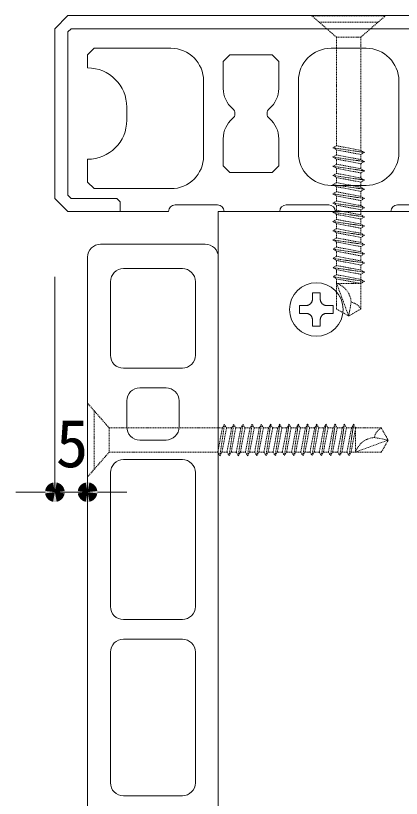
# Model space of a CAD drawing. Units: millimetres, scale not verified. Extents: x -4603 to 4686, y -14667 to 14758.
# Drawn here: x 4121.7 to 4180.7, y -7752.5 to -7632.6 of the extents above; entities that cross this region are included whole.
import ezdxf
from ezdxf.enums import TextEntityAlignment as Align

# ---------------------------------------------------------------- set-up
doc = ezdxf.new("R2010")
doc.units = ezdxf.units.MM
doc.header["$LTSCALE"] = 6.6
doc.linetypes.add('DASHED1', pattern=[1.8, 1.2, -0.6])
for name, color, linetype, lineweight in [('0-0_A-E01-仕上太線', 4, 'Continuous', 9), ('0-4_0', 7, 'Continuous', 9), ('0-6_A-D09-金物_鋼材', 1, 'Continuous', 9), ('1-0_0-A12-寸法_目地', 5, 'Continuous', 9), ('1-3_A-C05-見え掛り_細線', 1, 'Continuous', 9)]:
    doc.layers.add(name, color=color, linetype=linetype, lineweight=lineweight)
doc.styles.add('ＭＳ ゴシック', font='')
doc.styles.get('ＭＳ ゴシック').set_extended_font_data('MS Gothic')

# ---------------------------------------------------------------- blocks, each defined once
blk = doc.blocks.new('A$C74522BEF')
at = {"layer": '0-4_0', "linetype": 'DASHED1'}
for p, q in [((-92.5, -165), (-282.6, 0)), ((282.6, 0), (-282.6, 0)), ((92.5, -165), (282.6, 0)), ((225, -50), (-225, -50)), ((92.5, -165), (-92.5, -165)), ((-92.3, -996.1), (-92.3, -165)), ((92.7, -165), (92.7, -1031.3)), ((-92.2, -996.1), (-119.7, -1011.9)), ((120.3, -1047.2), (-119.7, -1011.9)), ((-119.7, -1011.9), (-92.2, -1027.8)), ((-92.2, -996.1), (92.8, -1031.3)), ((-92.2, -1066.6), (-119.7, -1082.5)), ((-92.2, -1027.8), (92.8, -1063.1)), ((-92.2, -1066.6), (-92.2, -1027.8)), ((-92.2, -1066.6), (92.8, -1101.9)), ((120.3, -1047.2), (92.8, -1031.3)), ((120.3, -1047.2), (92.8, -1063.1)), ((92.8, -1063.1), (92.8, -1101.9)), ((-119.7, -1082.5), (-92.2, -1098.4)), ((120.3, -1117.8), (-119.7, -1082.5)), ((-92.2, -1098.4), (92.8, -1133.6)), ((-92.2, -1137.2), (-92.2, -1098.4)), ((-92.2, -1137.2), (92.8, -1172.4)), ((120.3, -1117.8), (92.8, -1101.9)), ((120.3, -1117.8), (92.8, -1133.6)), ((92.8, -1133.6), (92.8, -1172.4)), ((120.3, -1188.3), (-119.7, -1153)), ((-92.2, -1207.7), (-92.2, -1168.9)), ((-92.2, -1168.9), (92.8, -1204.2)), ((120.3, -1188.3), (92.8, -1172.4)), ((120.3, -1188.3), (92.8, -1204.2)), ((-92.2, -1207.7), (-119.7, -1223.6)), ((-119.7, -1223.6), (-92.1, -1239.5)), ((120.3, -1258.9), (-119.7, -1223.6)), ((-92.2, -1207.7), (92.8, -1243)), ((-92.1, -1239.5), (92.8, -1274.8)), ((-92.1, -1278.3), (-92.1, -1239.5)), ((92.8, -1204.2), (92.8, -1243)), ((120.3, -1258.9), (92.8, -1243)), ((-92.1, -1278.3), (-119.7, -1294.2)), ((120.3, -1329.4), (-119.7, -1294.2)), ((-119.7, -1294.2), (-92.1, -1310)), ((-92.1, -1278.3), (92.8, -1313.5)), ((-92.1, -1348.8), (-92.1, -1310)), ((-92.1, -1310), (92.8, -1345.3)), ((120.3, -1258.9), (92.8, -1274.8)), ((92.8, -1274.8), (92.8, -1313.5)), ((120.3, -1329.4), (92.8, -1313.5)), ((-92.1, -1348.8), (-119.6, -1364.7)), ((120.4, -1400), (-119.6, -1364.7)), ((-119.6, -1364.7), (-92.1, -1380.6)), ((-92.1, -1348.8), (92.9, -1384.1)), ((120.3, -1329.4), (92.8, -1345.3)), ((92.8, -1345.3), (92.8, -1384.1)), ((-92.1, -1419.4), (-119.6, -1435.2)), ((120.4, -1470.5), (-119.6, -1435.2)), ((-119.6, -1435.2), (-92.1, -1451.1)), ((-92.1, -1419.4), (-92.1, -1380.6)), ((-92.1, -1380.6), (92.9, -1415.8)), ((-92.1, -1419.4), (92.9, -1454.7)), ((120.4, -1400), (92.9, -1384.1)), ((120.4, -1400), (92.9, -1415.8)), ((92.9, -1415.8), (92.9, -1454.7)), ((-92.1, -1489.9), (-119.6, -1505.8)), ((-92.1, -1451.1), (92.9, -1486.4)), ((-92.1, -1489.9), (-92.1, -1451.1)), ((-92.1, -1489.9), (92.9, -1525.2)), ((120.4, -1470.5), (92.9, -1454.7)), ((120.4, -1470.5), (92.9, -1486.4)), ((92.9, -1486.4), (92.9, -1525.2)), ((120.4, -1541.1), (-119.6, -1505.8)), ((-119.6, -1505.8), (-92.1, -1521.7)), ((-92.1, -1560.5), (-92.1, -1521.7)), ((-92.1, -1521.7), (92.9, -1557)), ((120.4, -1541.1), (92.9, -1525.2)), ((120.4, -1541.1), (92.9, -1557)), ((92.9, -1557), (92.9, -1595.8)), ((-92.1, -1560.5), (-119.6, -1576.4)), ((120.4, -1611.6), (-119.6, -1576.4)), ((-119.6, -1576.4), (-92.1, -1592.2)), ((-92.1, -1560.5), (92.9, -1595.8)), ((-92.1, -1631), (-92.1, -1592.2)), ((-92.1, -1592.2), (92.9, -1627.5)), ((120.4, -1611.6), (92.9, -1595.8)), ((120.4, -1611.6), (92.9, -1627.5)), ((-92.1, -1631), (-119.6, -1646.9)), ((-119.6, -1646.9), (-92.1, -1662.8)), ((120.4, -1682.2), (-119.6, -1646.9)), ((-92.1, -1631), (92.9, -1666.3)), ((-92.1, -1662.8), (92.9, -1698.1)), ((-92.1, -1701.6), (-92.1, -1662.8)), ((92.9, -1627.5), (92.9, -1666.3)), ((120.4, -1682.2), (92.9, -1666.3)), ((-92.1, -1701.6), (-119.6, -1717.5)), ((120.4, -1752.7), (-119.6, -1717.5)), ((-119.6, -1717.5), (-92, -1733.3)), ((-92.1, -1701.6), (92.9, -1736.9)), ((-92, -1733.3), (92.9, -1768.6)), ((-92, -1772.1), (-92, -1733.3)), ((120.4, -1682.2), (92.9, -1698.1)), ((92.9, -1698.1), (92.9, -1736.9)), ((120.4, -1752.7), (92.9, -1736.9)), ((-92, -1772.1), (-119.5, -1788)), ((120.4, -1823.3), (-119.5, -1788)), ((-119.5, -1788), (-92, -1803.9)), ((-92, -1772.1), (92.9, -1807.4)), ((120.4, -1752.7), (92.9, -1768.6)), ((92.9, -1768.6), (92.9, -1807.4)), ((-92, -1842.7), (-119.5, -1858.6)), ((-92, -1842.7), (-92, -1803.9)), ((-92, -1803.9), (92.9, -1839.2)), ((-92, -1842.7), (93, -1878)), ((120.4, -1823.3), (92.9, -1807.4)), ((120.4, -1823.3), (92.9, -1839.2)), ((92.9, -1839.2), (92.9, -1878)), ((-119.5, -1858.6), (-92, -1874.4)), ((120.5, -1893.9), (-119.5, -1858.6)), ((-92, -1913.3), (-119.5, -1929.1)), ((-92, -1874.4), (93, -1909.7)), ((-92, -1913.3), (-92, -1874.4)), ((-92, -1913.3), (93, -1948.5)), ((120.5, -1893.9), (93, -1878)), ((120.5, -1893.9), (93, -1909.7)), ((93, -1909.7), (93, -1948.5)), ((-119.5, -1929.1), (-92, -1945)), ((120.5, -1964.4), (-119.5, -1929.1)), ((-92, -1945), (93, -1980.3)), ((-92, -1983.8), (-92, -1945)), ((120.5, -1964.4), (93, -1948.5)), ((120.5, -1964.4), (93, -1980.3)), ((-92, -1983.8), (-119.5, -1999.7)), ((120.5, -2034.9), (-119.5, -1999.7)), ((-119.5, -1999.7), (-92, -2015.5)), ((-92, -1983.8), (93, -2019.1)), ((-92, -2015.5), (93, -2050.8)), ((-92, -2050), (-92, -2015.5)), ((93, -2050), (93, -1980.3)), ((120.5, -2034.9), (93, -2019.1)), ((120.5, -2034.9), (93, -2050.8)), ((-92, -2246.9), (-92, -2050)), ((93, -2050), (-92, -2050)), ((0, -2300), (-92, -2050)), ((93, -2246.3), (93, -2050)), ((0, -2300), (19.4, -2194.4)), ((-92, -2246.9), (0, -2300)), ((93, -2246.3), (0, -2300))]:
    blk.add_line(p, q, dxfattribs=at)
blk.add_lwpolyline([(-92.2, -1137.2), (-119.7, -1153), (-92.2, -1168.9)], dxfattribs=at)
for centre, radius, start, end in [((-141.5, -2203.4), 161.1, 3.19049, 72.11377), ((0, -2300), 107.4, 30.0074, 79.57974)]:
    blk.add_arc(centre, radius, start, end, dxfattribs=at)
blk = doc.blocks.new('_Dot')
at = {"layer": '0-4_0'}
blk.add_line((-25, 0), (-50, 0), dxfattribs=at)
for points in [[(0, 0), (-15.94, 19.26), (-13.4, 21.11)], [(0, 0), (-13.4, 21.11), (-10.64, 22.62)], [(0, 0), (-10.64, 22.62), (-7.73, 23.78)], [(0, 0), (-7.73, 23.78), (-4.68, 24.56)], [(0, 0), (-4.68, 24.56), (-1.57, 24.95)], [(0, 0), (-1.57, 24.95), (1.57, 24.95)], [(0, 0), (1.57, 24.95), (4.68, 24.56)], [(0, 0), (4.68, 24.56), (7.73, 23.78)], [(0, 0), (7.73, 23.78), (10.64, 22.62)], [(0, 0), (10.64, 22.62), (13.4, 21.11)], [(0, 0), (13.4, 21.11), (15.94, 19.26)], [(0, 0), (-25, 0), (-24.8, 3.13)], [(0, 0), (-24.8, -3.13), (-25, 0)], [(0, 0), (-24.8, 3.13), (-24.21, 6.22)], [(0, 0), (-24.21, -6.22), (-24.8, -3.13)], [(0, 0), (-24.21, 6.22), (-23.24, 9.2)], [(0, 0), (-23.24, -9.2), (-24.21, -6.22)], [(0, 0), (-23.24, 9.2), (-21.91, 12.04)], [(0, 0), (-21.91, -12.04), (-23.24, -9.2)], [(0, 0), (-21.91, 12.04), (-20.23, 14.69)], [(0, 0), (-20.23, -14.69), (-21.91, -12.04)], [(0, 0), (-20.23, 14.69), (-18.22, 17.11)], [(0, 0), (-18.22, -17.11), (-20.23, -14.69)], [(0, 0), (-18.22, 17.11), (-15.94, 19.26)], [(0, 0), (-15.94, -19.26), (-18.22, -17.11)], [(0, 0), (-13.4, -21.11), (-15.94, -19.26)], [(0, 0), (-10.64, -22.62), (-13.4, -21.11)], [(0, 0), (-7.73, -23.78), (-10.64, -22.62)], [(0, 0), (-4.68, -24.56), (-7.73, -23.78)], [(0, 0), (-1.57, -24.95), (-4.68, -24.56)], [(0, 0), (1.57, -24.95), (-1.57, -24.95)], [(0, 0), (15.94, 19.26), (18.22, 17.11)], [(0, 0), (18.22, 17.11), (20.23, 14.69)], [(0, 0), (20.23, 14.69), (21.91, 12.04)], [(0, 0), (21.91, 12.04), (23.24, 9.2)], [(0, 0), (23.24, 9.2), (24.21, 6.22)], [(0, 0), (24.21, 6.22), (24.8, 3.13)], [(0, 0), (24.8, 3.13), (25, 0)], [(0, 0), (4.68, -24.56), (1.57, -24.95)], [(0, 0), (7.73, -23.78), (4.68, -24.56)], [(0, 0), (10.64, -22.62), (7.73, -23.78)], [(0, 0), (13.4, -21.11), (10.64, -22.62)], [(0, 0), (15.94, -19.26), (13.4, -21.11)], [(0, 0), (18.22, -17.11), (15.94, -19.26)], [(0, 0), (20.23, -14.69), (18.22, -17.11)], [(0, 0), (21.91, -12.04), (20.23, -14.69)], [(0, 0), (23.24, -9.2), (21.91, -12.04)], [(0, 0), (24.21, -6.22), (23.24, -9.2)], [(0, 0), (24.8, -3.13), (24.21, -6.22)], [(0, 0), (25, 0), (24.8, -3.13)]]:
    blk.add_solid(points, dxfattribs=at)
blk = doc.blocks.new('A$C30022D72')
at = {"layer": '0-6_A-D09-金物_鋼材'}
for p, q in [((-113.9, 170.5), (-78.5, 189.4)), ((-78.5, 189.4), (-40, 201.1)), ((-40, 201.1), (0, 205)), ((0, 205), (40, 201.1)), ((40, 201.1), (78.5, 189.4)), ((78.5, 189.4), (113.9, 170.5)), ((-170.5, 113.9), (-145, 145)), ((-145, 145), (-113.9, 170.5)), ((-30, 128.1), (30, 128.1)), ((-30, 79.1), (-30, 128.1)), ((30, 128.1), (30, 79.1)), ((113.9, 170.5), (145, 145)), ((145, 145), (170.5, 113.9)), ((-201.1, 40), (-189.4, 78.5)), ((-189.4, 78.5), (-170.5, 113.9)), ((-34.7, 58.1), (-33.7, 60.3)), ((-33.7, 60.3), (-32.9, 62.5)), ((-32.9, 62.5), (-32.1, 64.8)), ((-32.1, 64.8), (-31.5, 67.1)), ((-31.5, 67.1), (-30.9, 69.5)), ((-30.9, 69.5), (-30.5, 71.9)), ((-30.5, 71.9), (-30.2, 74.3)), ((-30.2, 74.3), (-30.1, 76.7)), ((-30.1, 76.7), (-30, 79.1)), ((30, 79.1), (30.1, 76.7)), ((30.1, 76.7), (30.2, 74.3)), ((30.2, 74.3), (30.5, 71.9)), ((30.5, 71.9), (30.9, 69.5)), ((30.9, 69.5), (31.5, 67.1)), ((31.5, 67.1), (32.1, 64.8)), ((32.1, 64.8), (32.9, 62.5)), ((32.9, 62.5), (33.7, 60.3)), ((33.7, 60.3), (34.7, 58.1)), ((170.5, 113.9), (189.4, 78.5)), ((189.4, 78.5), (201.1, 40)), ((-205, 0), (-201.1, 40)), ((-201.1, -40), (-205, 0)), ((-128.1, 30), (-79.1, 30)), ((-128.1, -30), (-128.1, 30)), ((-79.1, 30), (-76.7, 30.1)), ((-76.7, 30.1), (-74.3, 30.2)), ((-74.3, 30.2), (-71.9, 30.5)), ((-71.9, 30.5), (-69.5, 30.9)), ((-69.5, 30.9), (-67.1, 31.5)), ((-67.1, 31.5), (-64.8, 32.1)), ((-64.8, 32.1), (-62.5, 32.9)), ((-62.5, 32.9), (-60.3, 33.7)), ((-60.3, 33.7), (-58.1, 34.7)), ((-58.1, 34.7), (-55.9, 35.8)), ((-55.9, 35.8), (-53.8, 37)), ((-53.8, 37), (-51.8, 38.3)), ((-51.8, 38.3), (-49.8, 39.7)), ((-49.8, 39.7), (-47.9, 41.1)), ((-47.9, 41.1), (-46.1, 42.7)), ((-46.1, 42.7), (-44.4, 44.4)), ((-44.4, 44.4), (-42.7, 46.1)), ((-42.7, 46.1), (-41.1, 47.9)), ((-41.1, 47.9), (-39.7, 49.8)), ((-39.7, 49.8), (-38.3, 51.8)), ((-38.3, 51.8), (-37, 53.8)), ((-37, 53.8), (-35.8, 55.9)), ((-35.8, 55.9), (-34.7, 58.1)), ((34.7, 58.1), (35.8, 55.9)), ((35.8, 55.9), (37, 53.8)), ((37, 53.8), (38.3, 51.8)), ((38.3, 51.8), (39.7, 49.8)), ((39.7, 49.8), (41.1, 47.9)), ((41.1, 47.9), (42.7, 46.1)), ((42.7, 46.1), (44.4, 44.4)), ((44.4, 44.4), (46.1, 42.7)), ((46.1, 42.7), (47.9, 41.1)), ((47.9, 41.1), (49.8, 39.7)), ((49.8, 39.7), (51.8, 38.3)), ((51.8, 38.3), (53.8, 37)), ((53.8, 37), (55.9, 35.8)), ((55.9, 35.8), (58.1, 34.7)), ((58.1, 34.7), (60.3, 33.7)), ((60.3, 33.7), (62.5, 32.9)), ((62.5, 32.9), (64.8, 32.1)), ((64.8, 32.1), (67.1, 31.5)), ((67.1, 31.5), (69.5, 30.9)), ((69.5, 30.9), (71.9, 30.5)), ((71.9, 30.5), (74.3, 30.2)), ((74.3, 30.2), (76.7, 30.1)), ((76.7, 30.1), (79.1, 30)), ((79.1, 30), (128.1, 30)), ((128.1, 30), (128.1, -30)), ((201.1, 40), (205, 0)), ((205, 0), (201.1, -40)), ((-189.4, -78.5), (-201.1, -40)), ((-79.1, -30), (-128.1, -30)), ((-76.7, -30.1), (-79.1, -30)), ((-74.3, -30.2), (-76.7, -30.1)), ((-71.9, -30.5), (-74.3, -30.2)), ((-69.5, -30.9), (-71.9, -30.5)), ((-67.1, -31.5), (-69.5, -30.9)), ((-64.8, -32.1), (-67.1, -31.5)), ((-62.5, -32.9), (-64.8, -32.1)), ((-60.3, -33.7), (-62.5, -32.9)), ((-58.1, -34.7), (-60.3, -33.7)), ((-55.9, -35.8), (-58.1, -34.7)), ((-53.8, -37), (-55.9, -35.8)), ((-51.8, -38.3), (-53.8, -37)), ((-49.8, -39.7), (-51.8, -38.3)), ((-47.9, -41.1), (-49.8, -39.7)), ((-46.1, -42.7), (-47.9, -41.1)), ((-44.4, -44.4), (-46.1, -42.7)), ((-42.7, -46.1), (-44.4, -44.4)), ((-41.1, -47.9), (-42.7, -46.1)), ((-39.7, -49.8), (-41.1, -47.9)), ((-38.3, -51.8), (-39.7, -49.8)), ((-37, -53.8), (-38.3, -51.8)), ((-35.8, -55.9), (-37, -53.8)), ((-34.7, -58.1), (-35.8, -55.9)), ((-33.7, -60.3), (-34.7, -58.1)), ((34.7, -58.1), (33.7, -60.3)), ((35.8, -55.9), (34.7, -58.1)), ((37, -53.8), (35.8, -55.9)), ((38.3, -51.8), (37, -53.8)), ((39.7, -49.8), (38.3, -51.8)), ((41.1, -47.9), (39.7, -49.8)), ((42.7, -46.1), (41.1, -47.9)), ((44.4, -44.4), (42.7, -46.1)), ((46.1, -42.7), (44.4, -44.4)), ((47.9, -41.1), (46.1, -42.7)), ((49.8, -39.7), (47.9, -41.1)), ((51.8, -38.3), (49.8, -39.7)), ((53.8, -37), (51.8, -38.3)), ((55.9, -35.8), (53.8, -37)), ((58.1, -34.7), (55.9, -35.8)), ((60.3, -33.7), (58.1, -34.7)), ((62.5, -32.9), (60.3, -33.7)), ((64.8, -32.1), (62.5, -32.9)), ((67.1, -31.5), (64.8, -32.1)), ((69.5, -30.9), (67.1, -31.5)), ((71.9, -30.5), (69.5, -30.9)), ((74.3, -30.2), (71.9, -30.5)), ((76.7, -30.1), (74.3, -30.2)), ((79.1, -30), (76.7, -30.1)), ((128.1, -30), (79.1, -30)), ((201.1, -40), (189.4, -78.5)), ((-170.5, -113.9), (-189.4, -78.5)), ((-145, -145), (-170.5, -113.9)), ((-32.9, -62.5), (-33.7, -60.3)), ((-32.1, -64.8), (-32.9, -62.5)), ((-31.5, -67.1), (-32.1, -64.8)), ((-30.9, -69.5), (-31.5, -67.1)), ((-30.5, -71.9), (-30.9, -69.5)), ((-30.2, -74.3), (-30.5, -71.9)), ((-30.1, -76.7), (-30.2, -74.3)), ((-30, -79.1), (-30.1, -76.7)), ((-30, -128.1), (-30, -79.1)), ((30.1, -76.7), (30, -79.1)), ((30, -79.1), (30, -128.1)), ((30.2, -74.3), (30.1, -76.7)), ((30.5, -71.9), (30.2, -74.3)), ((30.9, -69.5), (30.5, -71.9)), ((31.5, -67.1), (30.9, -69.5)), ((32.1, -64.8), (31.5, -67.1)), ((32.9, -62.5), (32.1, -64.8)), ((33.7, -60.3), (32.9, -62.5)), ((170.5, -113.9), (145, -145)), ((189.4, -78.5), (170.5, -113.9)), ((-113.9, -170.5), (-145, -145)), ((-78.5, -189.4), (-113.9, -170.5)), ((30, -128.1), (-30, -128.1)), ((113.9, -170.5), (78.5, -189.4)), ((145, -145), (113.9, -170.5)), ((-40, -201.1), (-78.5, -189.4)), ((0, -205), (-40, -201.1)), ((40, -201.1), (0, -205)), ((78.5, -189.4), (40, -201.1))]:
    blk.add_line(p, q, dxfattribs=at)
blk = doc.blocks.new('DJ-1000-2')
at = {"layer": '0-4_0'}
for p, q in [((100, 1000), (7150, 1000)), ((0, 900), (0, 100)), ((850, 825), (287.5, 825)), ((2775, 825), (1750, 825)), ((4125, 825), (3125, 825)), ((187.5, 725), (187.5, 275)), ((950, 275), (950, 725)), ((1650, 725), (1650, 275)), ((2875, 275), (2875, 725)), ((3025, 725), (3025, 275)), ((4225, 275), (4225, 725)), ((1400, 700), (1200, 700)), ((1100, 600), (1100, 400)), ((1500, 400), (1500, 600)), ((1200, 300), (1400, 300)), ((287.5, 175), (850, 175)), ((1750, 175), (2775, 175)), ((3125, 175), (4125, 175)), ((100, 0), (7150, 0))]:
    blk.add_line(p, q, dxfattribs=at)
for centre, start, end in [((100, 900), 90, 180), ((287.5, 725), 90, 180), ((850, 725), 0, 90), ((1750, 725), 90, 180), ((2775, 725), 0, 90), ((3125, 725), 90, 180), ((4125, 725), 0, 90), ((1200, 600), 90, 180), ((1400, 600), 0, 90), ((1200, 400), 180, 270), ((1400, 400), 270, 0), ((287.5, 275), 180, 270), ((850, 275), 270, 0), ((1750, 275), 180, 270), ((2775, 275), 270, 0), ((3125, 275), 180, 270), ((4125, 275), 270, 0), ((100, 100), 180, 270)]:
    blk.add_arc(centre, 100, start, end, dxfattribs=at)
blk = doc.blocks.new('DK-2020-V1 S')
at = {"layer": '0-4_0'}
for p, q in [((250, 1200), (300, 1250)), ((300, 1250), (887.5, 1250)), ((2381.2, 1250), (2112.5, 1250)), ((1137.5, 1000), (1137.5, 425)), ((1862.5, 1000), (1862.5, 450)), ((2631.2, 450), (2631.2, 1000)), ((550, 700), (550, 800)), ((2112.5, 200), (2381.2, 200)), ((1244.8, 50), (919.8, 50)), ((1719.8, 0), (1294.8, 0)), ((2094.8, 50), (1769.8, 50)), ((1908.8, 50), (2069.8, 50)), ((2569.8, 0), (2144.8, 0)), ((2944.8, 50), (2619.8, 50))]:
    blk.add_line(p, q, dxfattribs=at)
for points in [[(869.8, 0), (100, 0), (0, 100), (0, 1400), (100, 1500), (7150, 1500), (7250, 1400)], [(500, 0), (500, 75), (475, 100), (125, 100), (100, 125), (100, 1375), (125, 1400), (7125, 1400), (7150, 1375), (7150, 125), (7125, 100), (6775, 100), (6750, 75), (6750, 0)], [(250, 1100), (250, 1200), (300, 1250)], [(1287.5, 942.1), (1287.5, 1150), (1337.5, 1200), (1662.5, 1200), (1712.5, 1150), (1712.5, 942.1)], [(1287.5, 557.9), (1287.5, 350), (1337.5, 300), (1662.5, 300), (1712.5, 350), (1712.5, 557.9)], [(887.5, 175), (300, 175), (250, 225), (300, 175), (250, 225), (250, 400)], [(2326.8, 200), (2131.2, 200), (2326.8, 200)], [(1901.5, 50), (2058, 50), (1914.4, 50)]]:
    blk.add_lwpolyline(points, dxfattribs=at)
for centre, radius, start, end in [((887.5, 1000), 250, 0, 90), ((2112.5, 1000), 250, 90, 180), ((2381.2, 1000), 250, 0, 90), ((250, 800), 300, 0, 90), ((1487.5, 942.1), 200, 180, 230.20819), ((1512.5, 942.1), 200, 309.79181, 0), ((1327.5, 750), 50, 309.79181, 50.20816), ((1672.5, 750), 50, 129.79185, 230.20821), ((250, 700), 300, 270, 0), ((1487.5, 557.9), 200, 129.79182, 180), ((1512.5, 557.9), 200, 0, 50.20817), ((887.5, 425), 250, 270, 0), ((2112.5, 450), 250, 180, 270), ((2381.2, 450), 250, 270, 0), ((919.8, 0), 50, 90, 180), ((1244.8, 0), 50, 0, 90), ((1769.8, 0), 50, 90, 180), ((2094.8, 0), 50, 0, 90), ((2619.8, 0), 50, 90, 180)]:
    blk.add_arc(centre, radius, start, end, dxfattribs=at)
blk = doc.blocks.new('222222')
at = {"layer": '1-3_A-C05-見え掛り_細線'}
blk.add_line((1250, -1400), (14750, -1400), dxfattribs=at)
at = {"layer": '0-0_A-E01-仕上太線'}
blk.add_blockref('DK-2020-V1 S', (0, -1399.8), dxfattribs=at)
at = {"layer": '0-6_A-D09-金物_鋼材'}
blk.add_blockref('A$C74522BEF', (2246.9, 100), dxfattribs=at)

msp = doc.modelspace()

# ---------------------------------------------------------------- linework, layer by layer
at = {"layer": '1-0_0-A12-寸法_目地'}
for p, q in [((4127.681, -7672.631), (4127.681, -7705.612)), ((4132.681, -7681.631), (4132.681, -7705.612)), ((4124.681, -7705.612), (4121.681, -7705.612)), ((4127.681, -7705.612), (4132.681, -7705.612)), ((4135.681, -7705.612), (4138.681, -7705.612))]:
    msp.add_line(p, q, dxfattribs=at)
at = {"layer": '1-3_A-C05-見え掛り_細線'}
msp.add_line((4152.681, -7662.631), (4152.681, -7807.631), dxfattribs=at)

# ---------------------------------------------------------------- block references
at = {"layer": '0-0_A-E01-仕上太線', "xscale": 0.02, "yscale": 0.02, "rotation": 270}
msp.add_blockref('DJ-1000-2', (4132.681, -7667.626), dxfattribs=at)
at = {"layer": '0-4_0', "xscale": 0.02, "yscale": 0.02}
msp.add_blockref('222222', (4127.681, -7634.631), dxfattribs=at)
at = {"layer": '0-6_A-D09-金物_鋼材', "xscale": 0.02, "yscale": 0.02, "rotation": 90}
msp.add_blockref('A$C74522BEF', (4132.681, -7697.631), dxfattribs=at)
at = {"layer": '1-0_0-A12-寸法_目地', "xscale": 0.06, "yscale": 0.06}
msp.add_blockref('_Dot', (4127.681, -7705.612), dxfattribs=at)
at = {"layer": '1-0_0-A12-寸法_目地', "xscale": 0.06, "yscale": 0.06, "rotation": 180}
msp.add_blockref('_Dot', (4132.681, -7705.612), dxfattribs=at)
at = {"layer": '1-3_A-C05-見え掛り_細線', "xscale": 0.02, "yscale": 0.02}
msp.add_blockref('A$C30022D72', (4167.681, -7677.631), dxfattribs=at)

# ---------------------------------------------------------------- texts
at = {"layer": '1-0_0-A12-寸法_目地', "style": 'ＭＳ ゴシック'}
msp.add_text('5', height=7.331, dxfattribs=at).set_placement((4127.821, -7704.001), align=Align.BOTTOM_LEFT)

doc.saveas('drawing.dxf')
